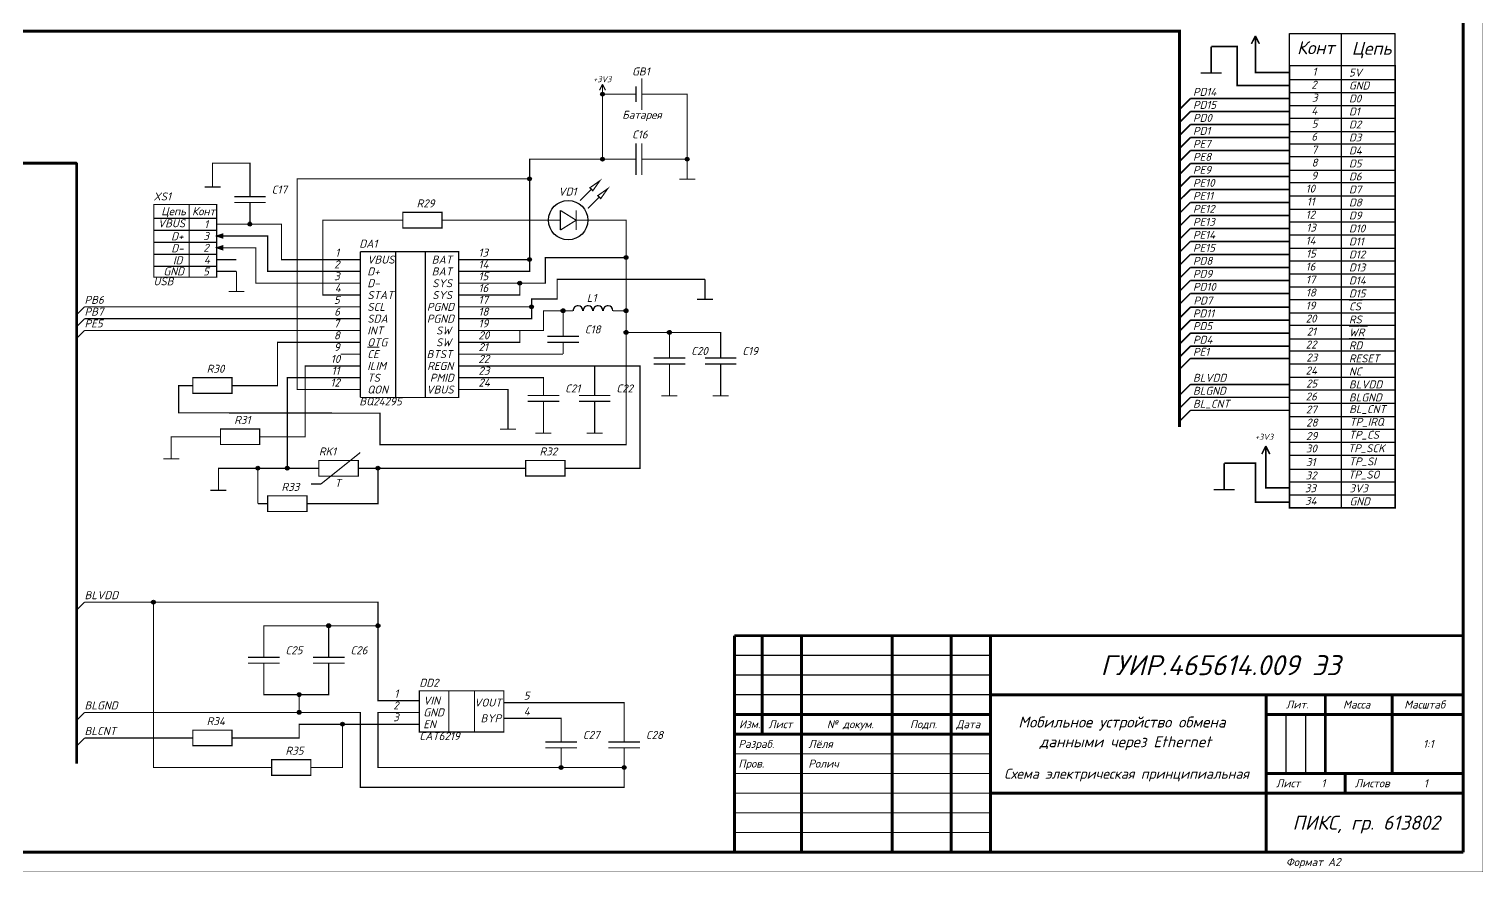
# Model space of a CAD drawing. Header units: millimetres. Extents: x 0 to 594, y 0 to 420.
# Drawn here: x 224.9 to 594, y 0 to 214 of the extents above; entities that cross this region are included whole.
import ezdxf

# ---------------------------------------------------------------- set-up
doc = ezdxf.new("R2010")
doc.units = ezdxf.units.MM
doc.layers.add('Sheet', color=255, linetype='Continuous')
doc.styles.get("Standard").update_dxf_attribs({"font": 'isocpeui.ttf'})

msp = doc.modelspace()

# ---------------------------------------------------------------- linework, layer by layer
at = {"lineweight": 30}
for p, q in [((544.9, 204.76), (544.87, 212.95)), ((544.87, 212.95), (571.7, 212.95)), ((558, 212.9), (558, 92.45)), ((571.7, 204.8), (571.7, 212.95)), ((544.89, 201.21), (571.7, 201.21)), ((544.96, 197.97), (571.7, 197.97)), ((544.95, 194.63), (571.7, 194.63)), ((544.95, 191.44), (571.7, 191.44)), ((544.87, 188.03), (571.7, 188.03)), ((544.87, 184.94), (571.7, 184.94)), ((544.85, 181.67), (571.67, 181.67)), ((544.92, 178.24), (571.49, 178.24)), ((544.97, 175.08), (571.61, 175.08)), ((544.91, 171.7), (571.61, 171.7)), ((544.96, 168.3), (571.55, 168.3)), ((544.94, 165.07), (571.68, 165.07)), ((544.93, 161.78), (571.72, 161.78)), ((544.96, 155.22), (571.63, 155.22)), ((544.99, 158.43), (571.53, 158.43)), ((544.89, 151.9), (571.69, 151.9)), ((544.95, 148.58), (571.76, 148.58)), ((545.01, 145.35), (571.76, 145.35)), ((545.01, 142), (571.76, 142)), ((545.01, 138.82), (571.76, 138.82)), ((544.93, 135.4), (571.76, 135.4)), ((544.93, 132.32), (571.76, 132.32)), ((544.91, 129.05), (571.73, 129.05)), ((544.97, 125.62), (571.54, 125.62)), ((545.03, 122.46), (571.67, 122.46)), ((544.96, 119.08), (571.67, 119.08)), ((545.02, 115.68), (571.61, 115.68)), ((545, 112.44), (571.74, 112.44)), ((544.99, 109.15), (571.78, 109.15)), ((545.05, 105.81), (571.59, 105.81)), ((545.07, 102.31), (571.66, 102.31)), ((545.05, 99.07), (571.79, 99.07)), ((545.04, 95.78), (571.82, 95.78))]:
    msp.add_line(p, q, dxfattribs=at)
at = {"const_width": 0.396}
for points in [[(536.25, 212.3), (535.24, 210.29)], [(536.25, 212.3), (537.26, 210.29)], [(536.25, 208.95), (536.25, 212.3)], [(525.03, 209.61), (525.03, 202.9)], [(544.9, 199.71), (531.63, 199.71), (531.63, 209.61), (525.03, 209.61)], [(544.9, 203.01), (536.25, 203.01), (536.25, 208.95)], [(522.35, 202.9), (527.71, 202.9)], [(544.9, 204.76), (571.7, 204.76), (571.7, 92.45), (544.9, 92.45), (544.9, 204.96)], [(517.11, 193.77), (519.75, 196.41)], [(544.9, 196.41), (519.75, 196.41), (519.75, 196.41)], [(517.11, 190.47), (519.75, 193.11)], [(544.9, 193.11), (519.75, 193.11), (519.75, 193.11)], [(517.11, 187.17), (519.75, 189.81)], [(544.9, 189.81), (519.75, 189.81), (519.75, 189.81)], [(517.11, 183.87), (519.75, 186.51)], [(544.9, 186.51), (519.75, 186.51), (519.75, 186.51)], [(517.11, 180.57), (519.75, 183.21)], [(544.9, 183.21), (519.75, 183.21), (519.75, 183.21)], [(517.11, 177.27), (519.75, 179.91)], [(544.9, 179.91), (519.75, 179.91), (519.75, 179.91)], [(517.11, 173.97), (519.75, 176.61)], [(517.11, 170.67), (519.75, 173.31)], [(544.9, 176.61), (519.75, 176.61), (519.75, 176.61)], [(544.9, 173.31), (519.75, 173.31), (519.75, 173.31)], [(517.11, 167.37), (519.75, 170.01)], [(544.9, 170.01), (519.75, 170.01), (519.75, 170.01)], [(517.11, 164.07), (519.75, 166.71)], [(544.9, 166.71), (519.75, 166.71), (519.75, 166.71)], [(517.11, 160.77), (519.75, 163.41)], [(544.9, 163.41), (519.75, 163.41), (519.75, 163.41)], [(517.11, 157.47), (519.75, 160.11)], [(544.9, 160.11), (519.75, 160.11), (519.75, 160.11)], [(517.11, 154.17), (519.75, 156.81)], [(544.9, 156.81), (519.75, 156.81), (519.75, 156.81)], [(517.11, 150.87), (519.75, 153.51)], [(544.9, 153.51), (519.75, 153.51), (519.75, 153.51)], [(517.11, 147.57), (519.75, 150.21)], [(544.9, 150.21), (519.75, 150.21), (519.75, 150.21)], [(517.11, 144.27), (519.75, 146.91)], [(544.9, 146.91), (519.75, 146.91), (519.75, 146.91)], [(561.84, 145.29), (560, 145.29)], [(563.41, 145.29), (561.95, 145.29)], [(517.13, 140.79), (519.77, 143.43)], [(517.13, 137.49), (519.77, 140.13)], [(544.92, 143.43), (519.77, 143.43), (519.77, 143.43)], [(544.92, 140.13), (519.77, 140.13), (519.77, 140.13)], [(517.13, 134.19), (519.77, 136.83)], [(544.92, 136.83), (519.77, 136.83), (519.77, 136.83)], [(562.74, 138.69), (560, 138.69)], [(564.75, 138.69), (562.79, 138.69)], [(517.13, 130.89), (519.77, 133.53)], [(544.92, 133.53), (519.77, 133.53), (519.77, 133.53)], [(561.95, 135.39), (560, 135.39)], [(563.97, 135.39), (561.95, 135.39)], [(517.11, 127.77), (519.75, 130.41)], [(544.9, 130.41), (519.75, 130.41), (519.75, 130.41)], [(517.11, 121.17), (519.75, 123.81)], [(544.9, 123.81), (519.75, 123.81), (519.75, 123.81)], [(517.11, 117.87), (519.75, 120.51)], [(544.9, 120.51), (519.75, 120.51), (519.75, 120.51)], [(517.11, 114.57), (519.75, 117.21)], [(544.9, 117.21), (519.75, 117.21), (519.75, 117.21)], [(538.89, 108.13), (537.88, 106.12)], [(538.89, 108.13), (539.9, 106.12)], [(538.89, 104.78), (538.89, 108.13)], [(528.33, 103.78), (528.33, 97.07)], [(544.9, 93.88), (536.25, 93.88), (536.25, 103.78), (528.33, 103.78)], [(544.9, 97.52), (538.89, 97.52), (538.89, 104.78)], [(525.65, 97.07), (531.01, 97.07)]]:
    msp.add_lwpolyline(points, dxfattribs=at)
at = {"layer": 'Sheet'}
for points, const_width in [([(0, 420), (593.96, 420), (593.96, 0.04), (0, 0.04), (0, 420)], 0.0991), ([(589, 415), (589, 5)], 0.749), ([(205, 247.5), (205, 180), (236.81, 180), (236.98, 179.83), (237, 179.81), (237, 27.5)], 0.749), ([(205, 213.5), (517, 213.5), (517, 113)], 0.749), ([(370.5, 200.04), (369.74, 198.52)], 0.3), ([(370.5, 200.04), (371.26, 198.52)], 0.3), ([(370.5, 197.5), (370.5, 200.04)], 0.3), ([(379, 199.5), (379, 195.5)], 0.3), ([(380.5, 201.5), (380.5, 193.5)], 0.3), ([(374, 197.5), (370.5, 197.5)], 0.3), ([(370.5, 197.5), (370.5, 181)], 0.3), ([(379, 197.5), (374, 197.5)], 0.3), ([(380.5, 197.5), (385.5, 197.5)], 0.3), ([(392, 181), (392, 197.5), (385.5, 197.5)], 0.3), ([(379, 181), (379, 185)], 0.3), ([(380.5, 181), (380.5, 185)], 0.3), ([(352, 176), (352, 181), (376, 181)], 0.3), ([(379, 181), (376, 181)], 0.3), ([(379, 177), (379, 181)], 0.3), ([(380.5, 177), (380.5, 181)], 0.3), ([(380.5, 181), (383.5, 181)], 0.3), ([(383.5, 181), (392, 181)], 0.3), ([(392, 181), (392, 181)], 0.3), ([(392, 181), (392, 175.92)], 0.3), ([(271.5, 179), (271.5, 180), (281, 180), (281, 174.5)], 0.3), ([(271.5, 179), (271.5, 173.92)], 0.3), ([(269.47, 173.92), (273.53, 173.92)], 0.3), ([(281, 171.5), (281, 174.5)], 0.3), ([(304, 122.5), (293, 122.5), (293, 176), (352, 176), (352, 176)], 0.3), ([(352, 155.5), (352, 176)], 0.3), ([(367.8, 173.5), (364.8, 170.5)], 0.3), ([(389.97, 175.92), (394.03, 175.92)], 0.3), ([(277, 171.5), (281, 171.5)], 0.3), ([(277, 170), (281, 170)], 0.3), ([(281, 171.5), (285, 171.5)], 0.3), ([(281, 170), (285, 170)], 0.3), ([(281, 170), (281, 167)], 0.3), ([(369.8, 171.5), (366.8, 168.5)], 0.3), ([(256.58, 169.5), (272.54, 169.5), (272.54, 151.04), (256.58, 151.04), (256.58, 169.5)], 0.3), ([(272.5, 165.98), (256.75, 165.98)], 0.3), ([(265.58, 169.5), (265.58, 151)], 0.3), ([(281, 167), (281, 164.5)], 0.3), ([(319.8, 167.5), (329.76, 167.5), (329.76, 163.54), (319.8, 163.54), (319.8, 167.5)], 0.3), ([(359.8, 163), (359.8, 168)], 0.3), ([(359.8, 168), (363.8, 165.5)], 0.3), ([(363.8, 163), (363.8, 168)], 0.3), ([(272.5, 162.94), (256.75, 162.94)], 0.3), ([(369.8, 165.5), (374.5, 165.5), (376.5, 165.5), (376.5, 163), (376.5, 108.5), (314, 108.5), (314, 116.5), (262.89, 116.59), (262.89, 123.5), (264, 123.5)], 0.3), ([(272.5, 164.5), (277.5, 164.5)], 0.3), ([(277.5, 164.5), (289, 164.5), (289, 155.5), (304, 155.5)], 0.3), ([(317.3, 165.5), (299.5, 165.5), (299.5, 146.5), (304, 146.5)], 0.3), ([(319.8, 165.5), (317.3, 165.5)], 0.3), ([(329.8, 165.5), (332.3, 165.5)], 0.3), ([(353.8, 165.5), (353.8, 165.5), (332.3, 165.5)], 0.3), ([(359.8, 165.5), (353.8, 165.5)], 0.3), ([(363.8, 165.5), (359.8, 163)], 0.3), ([(363.8, 165.5), (369.8, 165.5)], 0.3), ([(272.5, 159.89), (256.75, 159.89)], 0.3), ([(272.58, 161.5), (277.58, 161.5)], 0.3), ([(277.58, 161.5), (285.5, 161.5), (285.5, 152.5), (304, 152.5), (304, 152.5)], 0.3), ([(272.5, 156.84), (256.75, 156.84)], 0.3), ([(272.58, 158.5), (277.58, 158.5)], 0.3), ([(272.58, 155.5), (277.58, 155.5)], 0.3), ([(277.58, 158.5), (282.5, 158.5), (282.5, 149.5), (304, 149.5), (304, 149.5)], 0.3), ([(309, 155.5), (304, 155.5)], 0.3), ([(309, 157.5), (309, 120.5)], 0.3), ([(309, 120.5), (334, 120.5), (334, 157.5), (309, 157.5)], 0.3), ([(318, 157.5), (318, 120.5)], 0.3), ([(325.5, 157.5), (325.5, 120.5)], 0.3), ([(334, 155.5), (339, 155.5)], 0.3), ([(339, 152.5), (352, 152.5), (352, 155.5)], 0.3), ([(352, 155.5), (339, 155.5), (339, 155.5)], 0.3), ([(349.5, 149.5), (356, 149.5), (356, 156), (376.5, 156)], 0.3), ([(272.5, 153.79), (256.75, 153.79)], 0.3), ([(272.58, 152.5), (277.58, 152.5)], 0.3), ([(277.58, 152.5), (277.58, 147.42)], 0.3), ([(309, 152.5), (304, 152.5)], 0.3), ([(334, 152.5), (339, 152.5)], 0.3), ([(309, 149.5), (304, 149.5)], 0.3), ([(334, 149.5), (339, 149.5)], 0.3), ([(339, 146.5), (349.5, 146.5), (349.5, 149.5)], 0.3), ([(349.5, 149.5), (348.5, 149.5), (348, 149.5), (339, 149.5)], 0.3), ([(352.5, 143.5), (352.5, 145.5), (359, 145.5), (359, 150.5), (396.5, 150.5), (396.5, 150.5)], 0.3), ([(396.5, 150.5), (396.5, 145.42)], 0.3), ([(275.55, 147.42), (279.61, 147.42)], 0.3), ([(309, 146.5), (304, 146.5)], 0.3), ([(334, 146.5), (339, 146.5)], 0.3), ([(394.47, 145.42), (398.53, 145.42)], 0.3), ([(237, 141.5), (239, 143.5)], 0.3), ([(237, 138.5), (239, 140.5)], 0.3), ([(304, 143.5), (239, 143.5)], 0.3), ([(304, 140.5), (239, 140.5)], 0.3), ([(309, 143.5), (304, 143.5)], 0.3), ([(309, 140.5), (304, 140.5)], 0.3), ([(334, 143.5), (339, 143.5)], 0.3), ([(334, 140.5), (339, 140.5)], 0.3), ([(339, 140.5), (352.5, 140.5), (352.5, 143.5)], 0.3), ([(352.5, 143.5), (339, 143.5)], 0.3), ([(339, 137.5), (349.5, 137.5), (349.5, 137.5), (355.5, 137.5), (355.5, 142.5), (360.5, 142.5)], 0.3), ([(363.04, 142.5), (360.5, 142.5)], 0.3), ([(360.5, 142.5), (360.5, 142.5)], 0.3), ([(360.5, 142.5), (360.5, 139)], 0.3), ([(373.2, 142.5), (375.74, 142.5)], 0.3), ([(375.74, 142.5), (376.5, 142.5)], 0.3), ([(237, 135.5), (239, 137.5)], 0.3), ([(304, 137.5), (239, 137.5)], 0.3), ([(309, 137.5), (304, 137.5)], 0.3), ([(334, 137.5), (339, 137.5)], 0.3), ([(339, 134.5), (339, 134.5), (349.5, 134.5), (349.5, 137.5)], 0.3), ([(360.5, 136), (360.5, 139)], 0.3), ([(376.5, 137), (400.5, 137), (400.5, 133.5), (400.5, 133.5)], 0.3), ([(387.5, 137), (387.5, 133.5), (387.5, 133.5)], 0.3), ([(279, 123.5), (279, 123.5), (288, 123.5), (288, 134.5), (304, 134.5)], 0.3), ([(309, 134.5), (304, 134.5)], 0.3), ([(312.52, 133.28), (310.78, 133.28)], 0.3), ([(313.83, 133.28), (312.09, 133.28)], 0.3), ([(334, 134.5), (339, 134.5)], 0.3), ([(356.5, 136), (360.5, 136)], 0.3), ([(356.5, 134.5), (360.5, 134.5)], 0.3), ([(360.5, 136), (364.5, 136)], 0.3), ([(360.5, 134.5), (364.5, 134.5)], 0.3), ([(360.5, 134.5), (360.5, 131.5)], 0.3), ([(387.5, 130.5), (387.5, 133.5)], 0.3), ([(400.5, 130.5), (400.5, 133.5)], 0.3), ([(309, 131.5), (304, 131.5)], 0.3), ([(334, 131.5), (339, 131.5)], 0.3), ([(339, 131.5), (339, 131.5), (360.5, 131.5)], 0.3), ([(383.5, 130.5), (387.5, 130.5)], 0.3), ([(387.5, 130.5), (391.5, 130.5)], 0.3), ([(396.5, 130.5), (400.5, 130.5)], 0.3), ([(400.5, 130.5), (404.5, 130.5)], 0.3), ([(266.5, 125.5), (276.46, 125.5), (276.46, 121.54), (266.5, 121.54), (266.5, 125.5)], 0.3), ([(304, 128.5), (304, 128.5), (295, 128.5), (295, 110.5), (286, 110.5)], 0.3), ([(290.5, 102.5), (290.5, 125.5), (304, 125.5)], 0.3), ([(309, 128.5), (304, 128.5)], 0.3), ([(309, 125.5), (304, 125.5)], 0.3), ([(334, 128.5), (339, 128.5)], 0.3), ([(334, 125.5), (339, 125.5)], 0.3), ([(339, 128.5), (368.5, 128.5), (368.5, 124)], 0.3), ([(339, 125.5), (355.5, 125.5), (355.5, 124)], 0.3), ([(368.5, 128.5), (380, 128.5), (380, 102.5), (363.5, 102.5)], 0.3), ([(383.5, 129), (387.5, 129)], 0.3), ([(387.5, 129), (391.5, 129)], 0.3), ([(387.5, 129), (387.5, 126)], 0.3), ([(387.5, 126), (387.5, 120.92)], 0.3), ([(396.5, 129), (400.5, 129)], 0.3), ([(400.5, 129), (404.5, 129)], 0.3), ([(400.5, 129), (400.5, 126)], 0.3), ([(400.5, 126), (400.5, 120.92)], 0.3), ([(266.5, 123.5), (264, 123.5)], 0.3), ([(276.5, 123.5), (279, 123.5)], 0.3), ([(309, 122.5), (304, 122.5)], 0.3), ([(334, 122.5), (339, 122.5)], 0.3), ([(339, 122.5), (346.5, 122.5), (346.5, 117.5), (346.5, 117.5)], 0.3), ([(355.5, 121), (355.5, 124)], 0.3), ([(368.5, 121), (368.5, 124)], 0.3), ([(351.5, 121), (355.5, 121)], 0.3), ([(351.5, 119.5), (355.5, 119.5)], 0.3), ([(355.5, 121), (359.5, 121)], 0.3), ([(355.5, 119.5), (359.5, 119.5)], 0.3), ([(355.5, 119.5), (355.5, 116.5)], 0.3), ([(364.5, 121), (368.5, 121)], 0.3), ([(364.5, 119.5), (368.5, 119.5)], 0.3), ([(368.5, 121), (372.5, 121)], 0.3), ([(368.5, 119.5), (372.5, 119.5)], 0.3), ([(368.5, 119.5), (368.5, 116.5)], 0.3), ([(385.47, 120.92), (389.53, 120.92)], 0.3), ([(398.47, 120.92), (402.53, 120.92)], 0.3), ([(346.5, 117.5), (346.5, 112.42)], 0.3), ([(355.5, 116.5), (355.5, 111.42)], 0.3), ([(368.5, 116.5), (368.5, 111.42)], 0.3), ([(273.5, 112.5), (283.46, 112.5), (283.46, 108.54), (273.5, 108.54), (273.5, 112.5)], 0.3), ([(344.47, 112.42), (348.53, 112.42)], 0.3), ([(353.47, 111.42), (357.53, 111.42)], 0.3), ([(366.47, 111.42), (370.53, 111.42)], 0.3), ([(271, 110.5), (261, 110.5), (261, 110)], 0.3), ([(261, 110), (261, 104.92)], 0.3), ([(273.5, 110.5), (271, 110.5)], 0.3), ([(283.5, 110.5), (286, 110.5)], 0.3), ([(258.97, 104.92), (263.03, 104.92)], 0.3), ([(298.5, 100.5), (298.5, 100.5), (298.5, 104.5), (308.5, 104.5), (308.5, 100.5), (298.5, 100.5)], 0.3), ([(309, 106.5), (299, 98.5)], 0.3), ([(351, 104.5), (360.96, 104.5), (360.96, 100.54), (351, 100.54), (351, 104.5)], 0.3), ([(293.5, 102.5), (273, 102.5), (273, 102)], 0.3), ([(273, 102), (273, 96.92)], 0.3), ([(283, 102.5), (283, 93.5)], 0.3), ([(298.5, 102.5), (293.5, 102.5)], 0.3), ([(298, 93.5), (313.5, 93.5), (313.5, 102.5)], 0.3), ([(308.5, 102.5), (313.5, 102.5)], 0.3), ([(313.5, 102.5), (348.5, 102.5)], 0.3), ([(351, 102.5), (348.5, 102.5)], 0.3), ([(361, 102.5), (363.5, 102.5)], 0.3), ([(270.97, 96.92), (275.03, 96.92)], 0.3), ([(299, 98.5), (296.5, 98.5)], 0.3), ([(285.5, 93.5), (283, 93.5)], 0.3), ([(285.5, 95.5), (295.46, 95.5), (295.46, 91.54), (285.5, 91.54), (285.5, 95.5)], 0.3), ([(295.5, 93.5), (298, 93.5)], 0.3), ([(237, 66.5), (239, 68.5)], 0.3), ([(313.5, 62.5), (313.5, 68.5), (239, 68.5)], 0.3), ([(284, 26.5), (256.5, 26.5), (256.5, 68.5)], 0.3), ([(301, 62.5), (284.5, 62.5), (284.5, 57.5)], 0.3), ([(301, 57.5), (301, 62.5)], 0.3), ([(301, 62.5), (313.5, 62.5)], 0.3), ([(313.5, 62.5), (313.5, 43.5), (319, 43.5)], 0.3), ([(589, 60), (404, 60)], 0.749), ([(404, 5), (404, 60)], 0.749), ([(411, 60), (411, 35)], 0.749), ([(421, 5), (421, 60)], 0.749), ([(444, 60), (444, 5)], 0.749), ([(459, 5), (459, 60)], 0.749), ([(469, 60), (469, 5)], 0.749), ([(284.5, 54.5), (284.5, 57.5)], 0.3), ([(301, 54.5), (301, 57.5)], 0.3), ([(280.5, 54.5), (284.5, 54.5)], 0.3), ([(280.5, 53), (284.5, 53)], 0.3), ([(284.5, 54.5), (288.5, 54.5)], 0.3), ([(284.5, 53), (288.5, 53)], 0.3), ([(284.5, 53), (284.5, 50)], 0.3), ([(297, 54.5), (301, 54.5)], 0.3), ([(297, 53), (301, 53)], 0.3), ([(301, 54.5), (305, 54.5)], 0.3), ([(301, 53), (305, 53)], 0.3), ([(301, 53), (301, 50)], 0.3), ([(469, 55), (404, 55)], 0.3), ([(284.5, 50), (284.5, 45), (301, 45), (301, 50)], 0.3), ([(404, 50), (469, 50)], 0.3), ([(293.5, 40.5), (293.5, 45)], 0.3), ([(324, 46), (345.46, 46), (345.46, 35.54), (324, 35.54), (324, 46)], 0.3), ([(331.5, 46), (331.5, 35.5)], 0.3), ([(338, 46), (338, 35.5)], 0.3), ([(469, 45), (404, 45)], 0.3), ([(469, 45), (589, 45)], 0.749), ([(539, 45), (539, 5)], 0.749), ([(554, 25), (554, 45)], 0.749), ([(571, 45), (571, 25)], 0.749), ([(237, 38.5), (239, 40.5)], 0.3), ([(239, 40.5), (293.5, 40.5)], 0.3), ([(376, 26.5), (376, 21.5), (309, 21.5), (309, 40.5), (293.5, 40.5)], 0.3), ([(360, 26.5), (313.5, 26.5), (313.5, 40.5), (319, 40.5)], 0.3), ([(324, 43.5), (319, 43.5)], 0.3), ([(324, 40.5), (319, 40.5)], 0.3), ([(345.5, 43), (350.5, 43)], 0.3), ([(350.5, 43), (376, 43), (376, 36)], 0.3), ([(319, 37.5), (293.5, 37.5), (293.5, 34), (279, 34)], 0.3), ([(304.5, 37.5), (304.5, 26.5), (299, 26.5)], 0.3), ([(324, 37.5), (319, 37.5)], 0.3), ([(345.5, 39), (350.5, 39)], 0.3), ([(350.5, 39), (360, 39), (360, 36)], 0.3), ([(469, 40), (404, 40)], 0.749), ([(589, 40), (539, 40)], 0.749), ([(544, 25), (544, 40)], 0.3), ([(549, 40), (549, 25)], 0.3), ([(237, 32), (239, 34)], 0.3), ([(264, 34), (239, 34)], 0.3), ([(266.5, 34), (264, 34)], 0.3), ([(266.5, 36), (276.46, 36), (276.46, 32.04), (266.5, 32.04), (266.5, 36)], 0.3), ([(276.5, 34), (279, 34)], 0.3), ([(360, 33), (360, 36)], 0.3), ([(376, 33), (376, 36)], 0.3), ([(404, 35), (469, 35)], 0.749), ([(356, 33), (360, 33)], 0.3), ([(356, 31.5), (360, 31.5)], 0.3), ([(360, 33), (364, 33)], 0.3), ([(360, 31.5), (364, 31.5)], 0.3), ([(360, 31.5), (360, 28.5)], 0.3), ([(372, 33), (376, 33)], 0.3), ([(372, 31.5), (376, 31.5)], 0.3), ([(376, 33), (380, 33)], 0.3), ([(376, 31.5), (380, 31.5)], 0.3), ([(376, 31.5), (376, 28.5)], 0.3), ([(404, 30), (469, 30)], 0.3), ([(286.5, 26.5), (284, 26.5)], 0.3), ([(286.5, 28.5), (296.46, 28.5), (296.46, 24.54), (286.5, 24.54), (286.5, 28.5)], 0.3), ([(296.5, 26.5), (299, 26.5)], 0.3), ([(360, 28.5), (360, 26.5)], 0.3), ([(360, 26.5), (376, 26.5)], 0.3), ([(376, 26.5), (376, 28.5)], 0.3), ([(469, 25), (404, 25)], 0.3), ([(539, 25), (589, 25)], 0.749), ([(559, 25), (559, 20)], 0.749), ([(404, 20), (469, 20)], 0.3), ([(589, 20), (469, 20)], 0.749), ([(469, 15), (404, 15)], 0.3), ([(404, 10), (469, 10)], 0.3), ([(589, 5), (20, 5)], 0.749)]:
    msp.add_lwpolyline(points, dxfattribs=dict(at, const_width=const_width))
at = {"layer": 'Sheet', "const_width": 0.508}
for points in [[(370.25, 197.5, 1), (370.75, 197.5, 1)], [(370.25, 181, 1), (370.75, 181, 1)], [(391.75, 181, 1), (392.25, 181, 1)], [(351.75, 176, 1), (352.26, 176, 1)], [(280.75, 164.5, 1), (281.25, 164.5, 1)], [(351.75, 155.5, 1), (352.26, 155.5, 1)], [(376.25, 156, 1), (376.76, 156, 1)], [(349.25, 149.5, 1), (349.76, 149.5, 1)], [(352.25, 143.5, 1), (352.75, 143.5, 1)], [(360.25, 142.5, 1), (360.75, 142.5, 1)], [(376.25, 142.5, 1), (376.76, 142.5, 1)], [(376.25, 137, 1), (376.76, 137, 1)], [(387.25, 137, 1), (387.76, 137, 1)], [(282.75, 102.5, 1), (283.26, 102.5, 1)], [(290.25, 102.5, 1), (290.76, 102.5, 1)], [(313.25, 102.5, 1), (313.76, 102.5, 1)], [(256.25, 68.5, 1), (256.75, 68.5, 1)], [(300.74, 62.5, 1), (301.25, 62.5, 1)], [(313.25, 62.5, 1), (313.75, 62.5, 1)], [(293.24, 45, 1), (293.75, 45, 1)], [(293.24, 40.5, 1), (293.75, 40.5, 1)], [(304.24, 37.5, 1), (304.75, 37.5, 1)], [(359.74, 26.5, 1), (360.25, 26.5, 1)], [(375.74, 26.5, 1), (376.25, 26.5, 1)]]:
    msp.add_lwpolyline(points, format="xyb", close=True, dxfattribs=at)
at = {"layer": 'Sheet', "const_width": 0.3}
for points in [[(368.05, 173), (367.3, 173.75), (369.8, 175.5), (368.05, 173)], [(369.8, 175.5), (368.05, 173), (367.3, 173.75), (369.8, 175.5)], [(370.05, 171), (369.3, 171.75), (371.8, 173.5), (370.05, 171)], [(371.8, 173.5), (370.05, 171), (369.3, 171.75), (371.8, 173.5)], [(274.1, 160.99), (272.58, 161.5), (274.1, 162.01), (274.1, 160.99)], [(274.1, 162.01), (272.58, 161.5), (274.1, 160.99), (274.1, 162.01)], [(274.1, 157.99), (272.58, 158.5), (274.1, 159.01), (274.1, 157.99)], [(274.1, 159.01), (272.58, 158.5), (274.1, 157.99), (274.1, 159.01)]]:
    msp.add_lwpolyline(points, close=True, dxfattribs=at)
at = {"layer": 'Sheet'}
for centre in [(370.48, 181.02), (370.48, 181.02), (391.98, 181.02), (391.98, 181.02), (391.98, 181.02), (391.98, 181.02), (391.98, 181.02), (391.98, 181.02), (351.98, 155.52), (351.98, 155.52), (351.98, 155.52), (351.98, 155.52), (351.98, 155.52), (351.98, 155.52), (349.48, 149.52), (349.48, 149.52), (349.48, 149.52), (349.48, 149.52), (349.48, 149.52), (349.48, 149.52), (376.48, 137.02), (376.48, 137.02), (387.48, 137.02), (387.48, 137.02), (293.48, 45.02), (293.48, 45.02), (293.48, 40.52), (293.48, 40.52), (293.48, 40.52), (293.48, 40.52), (293.48, 40.52), (293.48, 40.52)]:
    msp.add_circle(centre, 0.487, dxfattribs=at)
for centre, start, end in [((364.29, 142.52), 88.9971, 180.9761), ((364.29, 142.52), 359.057, 88.9971), ((366.83, 142.52), 89.0344, 180.9754), ((366.83, 142.52), 359.0564, 89.0344), ((369.37, 142.52), 89.0111, 180.9758), ((369.37, 142.52), 359.0567, 89.0111), ((371.91, 142.52), 88.9878, 180.9762), ((371.91, 142.52), 359.0571, 88.9878)]:
    msp.add_arc(centre, 1.25, start, end, dxfattribs=at)
for centre, major_axis, ratio in [((370.48, 197.52), (0, 0.487), 0.999979), ((370.48, 197.52), (0, 0.487), 0.999979), ((370.48, 197.52), (0, 0.487), 0.999979), ((370.48, 197.52), (0, 0.487), 0.999979), ((370.48, 197.52), (0, 0.487), 0.999979), ((370.48, 197.52), (0, 0.487), 0.999979), ((351.98, 176.02), (0, 0.487), 0.999979), ((351.98, 176.02), (0, 0.487), 0.999979), ((351.98, 176.02), (0, 0.487), 0.999979), ((351.98, 176.02), (0, 0.487), 0.999979), ((351.98, 176.02), (0, 0.487), 0.999979), ((351.98, 176.02), (0, 0.487), 0.999979), ((361.78, 165.52), (0, 4.98), 0.999725), ((280.98, 164.52), (0.487, 0), 0.997288), ((280.98, 164.52), (0.487, 0), 0.997288), ((376.48, 156.02), (0, 0.487), 0.999979), ((376.48, 156.02), (0, 0.487), 0.999979), ((352.48, 143.52), (0, 0.487), 0.999979), ((352.48, 143.52), (0, 0.487), 0.999979), ((352.48, 143.52), (0, 0.487), 0.999979), ((352.48, 143.52), (0, 0.487), 0.999979), ((352.48, 143.52), (0, 0.487), 0.999979), ((352.48, 143.52), (0, 0.487), 0.999979), ((360.48, 142.52), (0.487, 0), 0.997288), ((360.48, 142.52), (0.487, 0), 0.997288), ((360.48, 142.52), (0.487, 0), 0.997288), ((360.48, 142.52), (0.487, 0), 0.997288), ((360.48, 142.52), (0.487, 0), 0.997288), ((360.48, 142.52), (0.487, 0), 0.997288), ((376.48, 142.52), (0.487, 0), 0.997288), ((376.48, 142.52), (0.487, 0), 0.997288), ((282.98, 102.52), (0, 0.487), 0.999979), ((282.98, 102.52), (0, 0.487), 0.999979), ((290.48, 102.52), (0, 0.487), 0.997246), ((290.48, 102.52), (0, 0.487), 0.997246), ((313.48, 102.52), (0, 0.487), 0.999979), ((313.48, 102.52), (0, 0.487), 0.999979), ((313.48, 102.52), (0, 0.487), 0.999979), ((313.48, 102.52), (0, 0.487), 0.999979), ((313.48, 102.52), (0, 0.487), 0.999979), ((313.48, 102.52), (0, 0.487), 0.999979), ((313.48, 102.52), (0, 0.487), 0.999979), ((256.48, 68.52), (0, 0.487), 0.997288), ((256.48, 68.52), (0, 0.487), 0.997288), ((300.98, 62.52), (0, 0.487), 0.999958), ((300.98, 62.52), (0, 0.487), 0.999958), ((300.98, 62.52), (0, 0.487), 0.999958), ((300.98, 62.52), (0, 0.487), 0.999958), ((300.98, 62.52), (0, 0.487), 0.999958), ((300.98, 62.52), (0, 0.487), 0.999958), ((313.48, 62.52), (0, 0.487), 0.999958), ((313.48, 62.52), (0, 0.487), 0.999958), ((313.48, 62.52), (0, 0.487), 0.999958), ((313.48, 62.52), (0, 0.487), 0.999958), ((313.48, 62.52), (0, 0.487), 0.999958), ((313.48, 62.52), (0, 0.487), 0.999958), ((304.48, 37.52), (0.487, 0), 0.99733), ((304.48, 37.52), (0.487, 0), 0.99733), ((359.98, 26.52), (0.487, 0), 0.997288), ((359.98, 26.52), (0.487, 0), 0.997288), ((359.98, 26.52), (0.487, 0), 0.997288), ((359.98, 26.52), (0.487, 0), 0.997288), ((359.98, 26.52), (0.487, 0), 0.997288), ((359.98, 26.52), (0.487, 0), 0.997288), ((375.98, 26.52), (0.487, 0), 0.997288), ((375.98, 26.52), (0.487, 0), 0.997288), ((375.98, 26.52), (0.487, 0), 0.997288), ((375.98, 26.52), (0.487, 0), 0.997288), ((375.98, 26.52), (0.487, 0), 0.997288), ((375.98, 26.52), (0.487, 0), 0.997288)]:
    msp.add_ellipse(centre, major_axis=major_axis, ratio=ratio, dxfattribs=at)
for points in [[(274.15, 162.08), (272.42, 161.5), (274.15, 160.92)], [(274.15, 159.08), (272.42, 158.5), (274.15, 157.92)]]:
    msp.add_solid(points, dxfattribs=at)

# ---------------------------------------------------------------- texts
for s, height, p in [('1', 2.01, (550.73, 202.22)), ('5V', 2.012, (560, 202)), ('2', 2.01, (550.45, 198.92)), ('GND', 2.012, (560, 198.7)), ('PD14', 2.012, (520.41, 197.08)), ('PD15', 2.012, (520.41, 193.78)), ('3', 2.01, (550.62, 195.62)), ('D0', 2.012, (560, 195.4)), ('PD0', 2.012, (520.41, 190.48)), ('4', 2.01, (550.45, 192.32)), ('D1', 2.012, (560, 192.1)), ('PD1', 2.012, (520.41, 187.18)), ('5', 2.01, (550.57, 189.02)), ('D2', 2.012, (560, 188.8)), ('PE7', 2.012, (520.41, 183.88)), ('6', 2.01, (550.45, 185.72)), ('D3', 2.012, (560, 185.5)), ('PE8', 2.012, (520.41, 180.58)), ('8', 2.01, (550.51, 179.12)), ('7', 2.01, (550.51, 182.42)), ('D4', 2.012, (560, 182.2)), ('D5', 2.012, (560, 178.9)), ('PE9', 2.012, (520.41, 177.28)), ('9', 2.01, (550.45, 175.82)), ('D6', 2.012, (560, 175.6)), ('PE10', 2.012, (520.41, 173.98)), ('10', 2.012, (549, 172.52)), ('D7', 2.012, (560, 172.3)), ('PE11', 2.012, (520.41, 170.68)), ('11', 2.012, (549.28, 169.22)), ('D8', 2.012, (560, 169)), ('PE12', 2.012, (520.41, 167.38)), ('PE13', 2.012, (520.41, 164.08)), ('12', 2.012, (549, 165.92)), ('D9', 2.012, (560, 165.7)), ('PE14', 2.012, (520.41, 160.78)), ('13', 2.012, (549.17, 162.62)), ('D10', 2.012, (560, 162.4)), ('PE15', 2.012, (520.41, 157.48)), ('14', 2.012, (549, 159.32)), ('D11', 2.012, (560, 159.1)), ('PD8', 2.012, (520.41, 154.18)), ('15', 2.012, (549.11, 156.02)), ('D12', 2.012, (560, 155.8)), ('PD9', 2.012, (520.41, 150.88)), ('16', 2.012, (549, 152.72)), ('17', 2.012, (549.06, 149.42)), ('D13', 2.012, (560, 152.5)), ('PD10', 2.012, (520.41, 147.58)), ('18', 2.012, (549.06, 146.12)), ('D14', 2.012, (560, 149.2)), ('D15', 2.012, (560, 145.9)), ('PD7', 2.012, (520.53, 144.09)), ('19', 2.012, (549, 142.82)), ('CS', 2.012, (560, 142.6)), ('PD11', 2.012, (520.39, 140.83)), ('20', 2.012, (549, 139.52)), ('RS', 2.012, (560, 139.3)), ('PD5', 2.012, (520.4, 137.62)), ('21', 2.012, (549.28, 136.22)), ('WR', 2.012, (560, 136)), ('PE1', 2.012, (520.41, 131.08)), ('PD4', 2.012, (520.42, 134.13)), ('22', 2.012, (549, 132.92)), ('RD', 2.012, (560, 132.7)), ('23', 2.012, (549.17, 129.62)), ('RESET', 2.012, (560, 129.4)), ('BLVDD', 2.012, (520.41, 124.48)), ('24', 2.012, (549, 126.32)), ('NC', 2.012, (560, 126.1)), ('BLGND', 2.012, (520.41, 121.18)), ('25', 2.012, (549.11, 123.02)), ('BLVDD', 2.012, (560, 122.8)), ('BL_CNT', 2.012, (520.41, 117.88)), ('26', 2.012, (549, 119.72)), ('27', 2.012, (549.06, 116.42)), ('BLGND', 2.012, (560, 119.5)), ('BL_CNT', 2.012, (560.04, 116.52)), ('28', 2.012, (549.14, 113.1)), ('TP_IRQ', 2.012, (560.14, 113.28)), ('29', 2.012, (549.12, 109.7)), ('TP_CS', 2.012, (559.98, 110)), ('30', 2.012, (549.06, 106.53)), ('TP_SCK', 2.012, (559.77, 106.58)), ('31', 2.012, (549.09, 103.08)), ('TP_SI', 2.012, (559.98, 103.25)), ('32', 2.012, (549, 99.69)), ('TP_SO', 2.012, (559.81, 99.88)), ('33', 2.012, (548.8, 96.42)), ('3V3', 2.012, (560.14, 96.4)), ('34', 2.012, (548.84, 93.22)), ('GND', 2.012, (560.14, 93.09))]:
    msp.add_text(s, height=height).set_placement(p)
at = {"lineweight": 30, "insert": (546.81, 210.96), "char_height": 3.3, "attachment_point": 1}
msp.add_mtext_dynamic_manual_height_columns('Конт', width=3.994, gutter_width=50, heights=[0], dxfattribs=at)
at = {"insert": (560.69, 210.82), "char_height": 3.3, "attachment_point": 1}
msp.add_mtext_dynamic_manual_height_columns('Цепь', width=3.9032, gutter_width=50, heights=[0], dxfattribs=at)
at = {"layer": 'Sheet'}
for s, height, p in [('GB1', 2.032, (378, 202.26)), ('+3V3', 1.524, (368.11, 200.55)), ('Батарея', 2.032, (375.5, 191.26)), ('C16', 2.032, (378, 186.26)), ('C17', 2.032, (286.5, 172.26)), ('VD1', 2.032, (359.3, 171.76)), ('XS1', 2.032, (256.5, 170.52)), ('R29', 2.032, (323.3, 168.76)), ('Цепь', 2.032, (258.47, 166.76)), ('Конт.', 2.032, (266.31, 166.76)), ('VBUS', 2.032, (257.63, 163.7)), ('D+', 2.032, (260.99, 160.4)), ('3', 2.03, (269.15, 160.48)), ('1', 2.03, (269.37, 163.48)), ('D-', 2.032, (261.02, 157.35)), ('2', 2.03, (269.15, 157.48)), ('DA1', 2.032, (308.75, 158.52)), ('ID', 2.032, (261.45, 154.3)), ('4', 2.03, (269.32, 154.48)), ('2', 2.03, (302.35, 153.26)), ('1', 2.03, (302.65, 156.26)), ('VBUS', 2.032, (310.78, 154.48)), ('BAT', 2.032, (327.14, 154.48)), ('13', 2.032, (339, 156.26)), ('14', 2.032, (339, 153.26)), ('GND', 2.032, (259.02, 151.51)), ('5', 2.03, (269.11, 151.48)), ('3', 2.03, (302.35, 150.26)), ('D+', 2.032, (310.78, 151.48)), ('BAT', 2.032, (327.14, 151.48)), ('15', 2.032, (339, 150.26)), ('USB', 2.032, (256.5, 148.97)), ('4', 2.03, (302.52, 147.26)), ('D-', 2.032, (310.78, 148.48)), ('SYS', 2.032, (327.27, 148.48)), ('16', 2.032, (339, 147.26)), ('PB6', 2.032, (239, 144.26)), ('5', 2.03, (302.31, 144.26)), ('STAT', 2.032, (310.78, 145.48)), ('SCL', 2.032, (310.78, 142.48)), ('PGND', 2.032, (325.91, 142.48)), ('SYS', 2.032, (327.27, 145.48)), ('17', 2.032, (339, 144.26)), ('L1', 2.032, (366.5, 144.76)), ('PB7', 2.032, (239, 141.26)), ('PE5', 2.032, (239, 138.26)), ('6', 2.03, (302.39, 141.26)), ('7', 2.03, (302.26, 138.26)), ('SDA', 2.032, (310.78, 139.48)), ('PGND', 2.032, (325.91, 139.48)), ('18', 2.032, (339, 141.26)), ('19', 2.032, (339, 138.26)), ('8', 2.03, (302.31, 135.26)), ('INT', 2.032, (310.78, 136.48)), ('SW', 2.032, (328.24, 136.48)), ('20', 2.032, (339, 135.26)), ('C18', 2.032, (366, 136.76)), ('9', 2.03, (302.31, 132.26)), ('OTG', 2.032, (310.78, 133.48)), ('SW', 2.032, (328.24, 133.48)), ('21', 2.032, (339, 132.26)), ('C20', 2.032, (393, 131.26)), ('C19', 2.032, (406, 131.26)), ('10', 2.032, (301.5, 129.26)), ('ILIM', 2.032, (310.78, 127.48)), ('CE', 2.032, (310.78, 130.48)), ('BTST', 2.032, (325.83, 130.48)), ('REGN', 2.032, (326, 127.48)), ('22', 2.032, (339, 129.26)), ('R30', 2.032, (270, 126.76)), ('11', 2.032, (301.71, 126.26)), ('TS', 2.032, (310.78, 124.48)), ('PMID', 2.032, (326.68, 124.48)), ('23', 2.032, (339, 126.26)), ('12', 2.032, (301.42, 123.26)), ('QON', 2.032, (310.78, 121.48)), ('VBUS', 2.032, (325.79, 121.48)), ('24', 2.032, (339, 123.26)), ('C21', 2.032, (361, 121.76)), ('C22', 2.032, (374, 121.76)), ('BQ24295', 2.032, (308.75, 118.47)), ('R31', 2.032, (277, 113.76)), ('+3V3', 1.524, (536.13, 109.73)), ('RK1', 2.032, (298.5, 105.76)), ('R32', 2.032, (354.5, 105.76)), ('T', 2.03, (302.5, 97.76)), ('R33', 2.032, (289, 96.76)), ('BLVDD', 2.032, (239, 69.26)), ('C25', 2.032, (290, 55.26)), ('C26', 2.032, (306.5, 55.26)), ('ГУИР.465614.009 Э3', 5.08, (496.93, 49.96)), ('DD2', 2.032, (324, 47.02)), ('1', 2.03, (317.64, 44.26)), ('VIN', 2.032, (325.01, 42.49)), ('5', 2.03, (350.5, 43.76)), ('BLGND', 2.032, (239, 41.26)), ('2', 2.03, (317.35, 41.26)), ('GND', 2.032, (325.01, 39.49)), ('VOUT', 2.032, (337.93, 41.99)), ('4', 2.03, (350.5, 39.76)), ('Лит.', 2.032, (544.02, 41.49)), ('Масса', 2.032, (558.5, 41.49)), ('Масштаб', 2.032, (574.03, 41.49)), ('R34', 2.032, (270, 37.26)), ('3', 2.03, (317.35, 38.26)), ('EN', 2.032, (325.01, 36.49)), ('BYP', 2.032, (339.54, 37.99)), ('Изм.', 2.032, (405.16, 36.49)), ('Лист', 2.032, (412.6, 36.49)), ('№ докум.', 2.032, (427.46, 36.49)), ('Подп.', 2.032, (448.55, 36.49)), ('Дата', 2.032, (460.28, 36.49)), ('Мобильное устройство обмена', 2.794, (476.06, 36.66)), ('BLCNT', 2.032, (239, 34.76)), ('CAT6219', 2.032, (324, 33.47)), ('C27', 2.032, (365.5, 33.76)), ('C28', 2.032, (381.5, 33.76)), ('Разраб.', 2.032, (405, 31.49)), ('Лёля', 2.032, (422.75, 31.49)), ('данными через Ethernet', 2.794, (481.46, 31.66)), ('1:1', 2.032, (578.81, 31.49)), ('R35', 2.032, (290, 29.76)), ('Пров.', 2.032, (405, 26.49)), ('Ролич', 2.032, (422.75, 26.49)), ('Схема электрическая принципиальная', 2.54, (472.46, 23.66)), ('Лист', 2.032, (541.5, 21.49)), ('1', 2.03, (553, 21.49)), ('Листов', 2.032, (561.5, 21.49)), ('1', 2.03, (579, 21.49)), ('ПИКС, гр. 613802', 3.556, (545.68, 10.72)), ('Формат А2', 2.032, (544, 1.49))]:
    msp.add_text(s, height=height, dxfattribs=at).set_placement(p)

doc.saveas('drawing.dxf')
